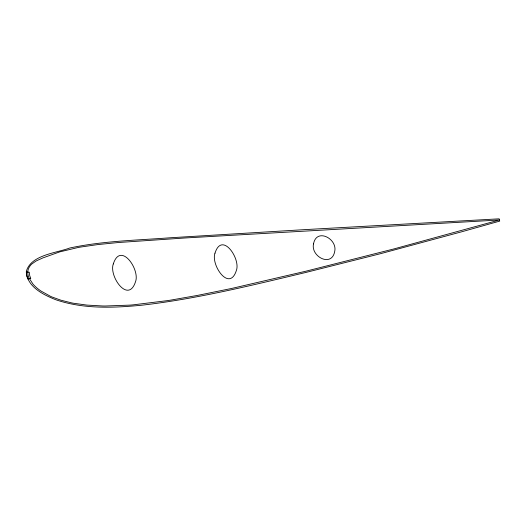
<?xml version="1.0" encoding="UTF-8"?>
<svg xmlns="http://www.w3.org/2000/svg" width="526" height="526" viewBox="0 0 526 526"><rect width="100%" height="100%" fill="white"/><g stroke="black" fill="none" stroke-linecap="round" stroke-linejoin="round"><path stroke-width="0.79" d="M27.825 272.152A21.283 16.352 6.6 0 0 28.858 277.708L33.02 284.158A29.509 22.671 6.6 0 0 34.657 285.894L36.577 287.683A25.097 19.284 6.6 0 0 37.589 288.531L39.917 290.306A25.018 19.219 6.6 0 0 40.897 290.996L50.588 296.368A41.692 32.033 6.6 0 0 52.146 297.045L60.963 300.214L71.424 302.838A33.881 26.03 6.6 0 0 73.706 303.272L86.829 305.08L102.379 305.961A61.424 47.189 6.6 0 0 105.272 306L129.948 305.119A147.872 113.609 6.6 0 0 133.196 304.85L167.577 300.609A170.345 130.875 6.6 0 0 171.187 300.037L197.303 295.448L231.512 288.485L305.336 271.337L394.184 248.857L499.45 219.98L185.027 237.982L118.35 242.525L97.994 244.557L80.379 247.089A90.965 69.886 6.6 0 0 78.137 247.496L59.78 251.869L42.915 257.898A30.863 23.709 6.6 0 0 41.541 258.529L38.003 260.12A24.715 18.989 6.6 0 0 37.149 260.501A26.767 20.567 6.6 0 0 35.939 261.113L31.652 264.111A13.406 10.296 6.6 0 0 30.909 264.867L30.271 265.65A24.722 18.995 6.6 0 0 29.706 266.432L29.377 266.952A16.852 12.946 6.6 0 0 28.818 267.984A20.33 15.622 6.6 0 0 28.305 269.259L28.148 269.766A14.452 11.105 6.6 0 0 27.865 271.225L27.839 271.455A20.264 15.57 6.6 0 0 27.806 272.152M313.516 243.893C310.603 256.57 331.742 267.741 334.707 251.435C337.62 238.758 316.488 227.594 313.516 243.893M26.339 271.35C26.675 286.782 43.724 295.007 56.104 299.853C83.41 309.097 112.912 307.973 141.218 305.271C196.908 298.952 251.448 285.394 305.869 272.448L380.64 253.657L461.361 231.881L499.7 221.117L499.167 218.823L304.206 229.658L170.503 237.752C136.859 240.297 102.833 240.921 69.728 248.022C56.177 253.105 30.876 254.893 26.339 271.35M214.996 253.157C210.604 264.802 229.421 292.594 236.391 270.417C240.776 258.766 221.965 230.973 214.996 253.157M113.307 263.934C108.711 276.084 128.291 304.376 135.55 281.634C140.14 269.476 120.559 241.191 113.307 263.934M30.718 278.313L27.904 278.99L26.773 276.045L26.3 272.087L29.305 272.212L29.732 275.782L30.718 278.313"/></g></svg>
